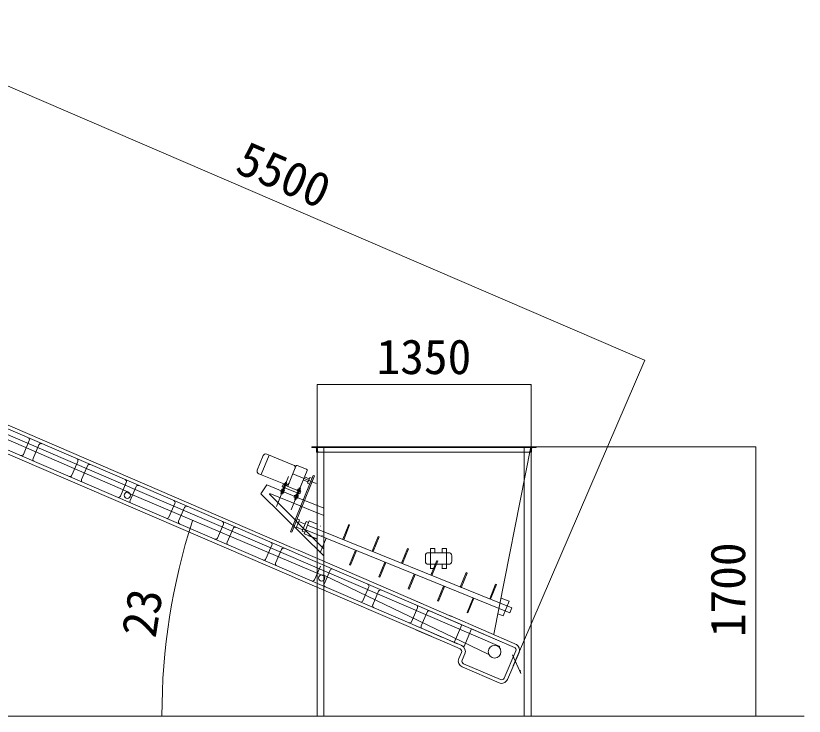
# Model space of a CAD drawing. Units: millimetres, scale not verified. Extents: x -52572 to 20616, y -26431 to 14081.
# Drawn here: x 5388 to 10362, y -5252 to -831 of the extents above; entities that cross this region are included whole.
import ezdxf
from ezdxf.enums import TextEntityAlignment as Align

# ---------------------------------------------------------------- set-up
doc = ezdxf.new("R2010")
doc.units = ezdxf.units.MM
doc.header["$LTSCALE"] = 100
doc.layers.add('F-E_0', color=7, linetype='Continuous', lineweight=18)
doc.styles.add('ＭＳ ゴシック', font='')
doc.styles.get('ＭＳ ゴシック').set_extended_font_data('MS Gothic')

# ---------------------------------------------------------------- blocks, each defined once
blk = doc.blocks.new('_OPEN')
at = {"layer": 'F-E_0'}
blk.add_line((0, 0), (-1, 0), dxfattribs=at)
blk.add_lwpolyline([(-1, 0.17), (0, 0), (-1, -0.17)], dxfattribs=at)

msp = doc.modelspace()

# ---------------------------------------------------------------- linework, layer by layer
at = {"layer": 'F-E_0'}
for p, q in [((9354.7, -3004.7), (4307.3, -831.4)), ((8526.4, -4934.7), (9357.2, -3005.2)), ((7288.4, -3551.8), (7288.4, -3159.1)), ((8635.9, -3159.6), (7290.9, -3159.6)), ((8638.4, -3585.2), (8638.4, -3159.1)), ((8637.7, -3552.3), (10056.7, -3552.3)), ((10056.2, -5249.8), (10056.2, -3554.8)), ((8638.9, -5252.3), (10056.7, -5252.3))]:
    msp.add_line(p, q, dxfattribs=at)
at = {"layer": 'F-E_0', "color": 4, "lineweight": 9}
for p, q in [((7126.6, -4186.4), (3744.8, -2728.2)), ((3629.1, -2740.5), (8442.7, -4812)), ((7126.6, -4211.1), (3748.1, -2754.3)), ((6094.2, -3835.8), (3835.7, -2853.9)), ((7126.6, -4343.2), (3783, -2901.5)), ((7126.6, -4367.9), (3790.3, -2929.3)), ((5473.3, -3512.7), (5435.9, -3599.6)), ((5534.6, -3539.1), (5497.1, -3626)), ((7255, -3552.3), (7255.1, -3556.3)), ((7255.1, -3556.3), (8638.4, -3556.3)), ((7255.1, -3556.3), (7280.4, -3556.3)), ((7280.4, -3556.3), (7268.8, -3556.3)), ((7288.4, -3556.3), (7270.4, -3556.3)), ((7284.4, -3560.3), (7284.5, -3585.7)), ((7288.4, -3552.3), (7288.4, -5252.3)), ((7288.4, -3552.3), (7294.5, -3585.7)), ((7331.7, -5252.3), (7331.7, -3552.3)), ((8637.2, -3552.3), (8404, -4734.9)), ((8595.1, -3552.3), (8595.1, -5252.3)), ((8638.4, -3556.3), (8620.4, -3556.3)), ((8638.4, -3552.3), (8632.3, -3585.7)), ((8638.4, -5252.3), (8638.4, -3552.3)), ((8642.3, -3560.3), (8642.2, -3585.7)), ((8671.7, -3556.3), (8646.3, -3556.3)), ((8646.3, -3556.3), (8658, -3556.3)), ((8671.7, -3552.3), (8671.7, -3556.3)), ((6911.6, -3699), (6948.7, -3607.6)), ((6986.1, -3604.1), (6936, -3727.6)), ((6971.3, -3598.1), (7140.5, -3666.7)), ((7284.5, -3585.7), (8642.2, -3585.7)), ((5779.4, -3644.7), (5741.9, -3731.6)), ((5840.6, -3671.1), (5803.2, -3758)), ((7155.1, -3673.2), (7103.5, -3800.5)), ((7163.8, -3669.5), (7222.5, -3693.3)), ((6921.1, -3721.6), (7090.4, -3790.3)), ((7135, -3722.6), (7283.3, -3782.7)), ((7226.1, -3702), (7174.4, -3829.6)), ((6085.5, -3776.6), (6048, -3863.6)), ((7109.6, -3739.1), (7032.6, -3929.1)), ((7090.1, -3774.9), (7085.4, -3786.6)), ((7090.1, -3774.9), (7098.7, -3778.4)), ((7098.7, -3778.4), (7091.2, -3796.9)), ((7195, -3776.9), (7124.9, -3949.7)), ((7159.2, -3991.2), (7264.4, -3731.9)), ((7271.8, -3734.9), (7181.6, -3957.2)), ((7202.1, -3761.3), (7231.1, -3773.1)), ((7210.1, -3741.6), (7239.1, -3753.3)), ((7242.6, -3744.7), (7227.6, -3781.8)), ((7242.6, -3744.7), (7256.8, -3750.5)), ((7253.3, -3759.1), (7253.4, -3759.1)), ((7264.4, -3731.9), (7271.8, -3734.9)), ((6146.7, -3803), (6109.2, -3890)), ((6971.7, -3792.6), (6933.8, -3849.5)), ((6971.7, -3792.6), (7210.1, -3890.5)), ((7067, -3819.5), (7064.5, -3825.7)), ((7067, -3819.5), (7084.3, -3826.5)), ((7077.1, -3807), (7068.3, -3828.6)), ((7074.5, -3790.2), (7069, -3803.8)), ((7069, -3803.8), (7180.2, -3848.9)), ((7074.5, -3790.2), (7185.7, -3835.3)), ((7083.7, -3790.6), (7076.9, -3807.5)), ((7085.7, -3810.5), (7076.9, -3832.2)), ((7081.3, -3784.3), (7078.3, -3791.7)), ((7081.3, -3784.3), (7098.9, -3791.4)), ((7084.3, -3826.5), (7081.7, -3832.8)), ((7085.3, -3786.8), (7082.6, -3793.4)), ((7088.8, -3803), (7084.9, -3812.6)), ((7098.6, -3791.3), (7095.6, -3798.7)), ((7167.6, -3819.8), (7163.3, -3830.4)), ((7170.7, -3824.4), (7163.5, -3842.3)), ((7167.5, -3819.2), (7185, -3826.4)), ((7176.6, -3810), (7169.1, -3828.5)), ((7176.6, -3810), (7185.2, -3813.5)), ((7185.2, -3813.5), (7177.7, -3832)), ((7185, -3826.4), (7181.6, -3834.9)), ((7227.6, -3781.8), (7241.8, -3787.5)), ((7249.2, -3790.5), (7250, -3790.8)), ((7333.4, -4367.8), (6094.4, -3841.8)), ((6933.8, -3849.5), (7331.7, -4240.4)), ((6991.1, -3847.2), (6988.4, -3849.9)), ((6988.4, -3849.9), (7331.7, -4195.7)), ((6991.1, -3847.2), (7193, -3929.1)), ((7062.5, -3830.6), (7060, -3836.8)), ((7060, -3836.8), (7077.3, -3843.8)), ((7067.5, -3830.7), (7060.5, -3847.8)), ((7060.5, -3847.8), (7069.4, -3851.4)), ((7076.5, -3833.2), (7069.5, -3850.6)), ((7078.6, -3840.5), (7077.3, -3843.8)), ((7142.1, -3870.1), (7163.7, -3878.9)), ((7147.2, -3857.6), (7145.6, -3861.6)), ((7149, -3865.7), (7146.4, -3871.9)), ((7154.1, -3865.4), (7147, -3882.9)), ((7153.5, -3854.6), (7150.4, -3862.2)), ((7153.5, -3854.6), (7170.8, -3861.6)), ((7163.6, -3842.1), (7154.8, -3863.7)), ((7163.2, -3867.9), (7155.7, -3886.4)), ((7172.2, -3845.6), (7163.4, -3867.2)), ((7169, -3865.9), (7163.7, -3879)), ((7170.8, -3861.6), (7169, -3865.9)), ((7176.9, -3834.1), (7169.1, -3853.2)), ((7185.7, -3835.3), (7180.2, -3848.9)), ((6391.6, -3908.6), (6354.1, -3995.6)), ((7147, -3882.9), (7155.7, -3886.4)), ((7221.7, -3940.8), (7178.4, -3923.2)), ((7253.4, -3908.1), (7210.1, -3890.5)), ((7253.4, -3908.1), (7331.7, -3939.8)), ((6452.8, -3935), (6415.3, -4022)), ((7181.6, -3957.2), (7128.8, -4090.6)), ((7221.7, -3940.8), (7331.7, -3985.4)), ((7159.2, -3991.2), (7121.2, -4087.6)), ((7177.3, -4013), (7157.1, -4064.1)), ((7161.9, -4006.9), (7177.3, -4013)), ((7173.2, -4023.4), (7213.4, -4039.3)), ((7220.1, -4022.8), (7195, -4084.6)), ((7239.3, -4019.8), (7206.7, -4100.2)), ((7220.1, -4022.8), (7235.5, -4029.1)), ((7239.3, -4019.8), (7288.4, -4039.8)), ((6697.7, -4040.6), (6660.2, -4127.6)), ((6758.9, -4067), (6721.4, -4154)), ((7141.7, -4057.8), (7157.1, -4064.1)), ((7198.2, -4075.1), (7158.9, -4059.5)), ((8504.3, -4598.9), (7216.8, -4076.7)), ((8516.9, -4568.1), (7229.4, -4045.8)), ((7309.8, -4053.7), (7309.3, -4053.6)), ((7488.7, -4043.1), (7451.1, -4135.8)), ((7494.3, -4045.3), (7456.7, -4138)), ((7494.3, -4045.3), (7488.7, -4043.1)), ((7121.2, -4087.6), (7128.8, -4090.6)), ((7195, -4084.6), (7210.5, -4090.9)), ((7206.7, -4100.2), (7288.4, -4133.3)), ((7289.5, -4135.7), (7234.5, -4113)), ((7320.3, -4110.7), (7319.8, -4111.8)), ((7325.9, -4112.9), (7325.4, -4114)), ((7674.5, -4117.2), (7636.9, -4209.9)), ((7680, -4119.5), (7642.4, -4212.2)), ((7680, -4119.5), (7674.5, -4117.2)), ((7003.8, -4172.6), (6966.3, -4259.6)), ((7290.4, -4135.8), (7288.2, -4134.9)), ((7345.9, -4129.1), (7308.3, -4221.7)), ((7065, -4199), (7027.5, -4286)), ((7126.6, -4186.4), (7169.9, -4205.1)), ((7126.6, -4211.1), (7169.9, -4229.8)), ((7954.6, -4543.5), (7169.9, -4205.1)), ((7531.7, -4203.2), (7494.1, -4295.9)), ((7537.2, -4205.5), (7499.6, -4298.3)), ((7859.4, -4193.4), (7821.8, -4286.1)), ((7864.9, -4195.7), (7827.3, -4288.4)), ((7864.9, -4195.7), (7859.4, -4193.4)), ((8118.6, -4220.1), (7991.9, -4220.1)), ((8005.2, -4193.5), (8005.2, -4322.9)), ((8031.9, -4193.5), (8005.2, -4193.5)), ((8031.9, -4193.5), (8031.9, -4220.1)), ((8105.2, -4193.5), (8078.6, -4193.5)), ((8078.6, -4193.5), (8078.6, -4220.1)), ((8105.2, -4320.1), (8105.2, -4193.5)), ((7961, -4570.9), (7169.9, -4229.8)), ((7971.9, -4240.1), (7971.9, -4273.5)), ((8044.7, -4268.6), (8007.1, -4361.3)), ((8050.3, -4270.9), (8012.7, -4363.5)), ((8138.6, -4240.1), (8138.6, -4273.5)), ((7309.9, -4304.6), (7272.4, -4391.6)), ((7499.6, -4298.1), (7494.1, -4295.9)), ((7716.6, -4279.4), (7679, -4372.1)), ((7722.1, -4281.7), (7684.5, -4374.5)), ((8118.6, -4293.5), (7991.9, -4293.5)), ((8031.9, -4320.1), (8003.3, -4320.1)), ((8031.9, -4293.5), (8031.9, -4320.1)), ((8078.6, -4293.5), (8078.6, -4320.1)), ((8078.6, -4293.5), (8078.6, -4322.7)), ((8105.2, -4320.1), (8078.6, -4320.1)), ((7126.6, -4343.2), (7169.9, -4361.9)), ((7126.6, -4367.9), (7169.9, -4386.6)), ((7994.9, -4717.7), (7169.9, -4361.9)), ((8367.8, -4861.5), (7330.5, -4361.1)), ((7371.1, -4331), (7333.6, -4418)), ((7684.6, -4374.3), (7679, -4372.1)), ((7901.9, -4354.6), (7864.4, -4447)), ((7907.5, -4356.8), (7869.8, -4449.7)), ((8037.5, -4373.6), (8037, -4375.6)), ((8229.1, -4346), (8191.6, -4438.7)), ((8234.7, -4348.3), (8197.1, -4440.9)), ((8234.7, -4348.3), (8229.1, -4346)), ((8012.2, -4749.8), (7169.9, -4386.6)), ((8419.8, -4420.9), (8382.2, -4513.6)), ((8419.8, -4420.9), (8414.2, -4418.7)), ((7615.9, -4436.6), (7578.5, -4523.6)), ((7677.2, -4463), (7639.7, -4550)), ((7869.9, -4449.5), (7864.3, -4447.3)), ((8086.4, -4432), (8048.8, -4524.6)), ((8091.9, -4434.2), (8054.2, -4527.1)), ((8137.3, -4622.3), (7880.4, -4511.5)), ((8054.3, -4526.9), (8048.8, -4524.6)), ((8272.6, -4504.9), (8235, -4597.6)), ((8277, -4506.9), (8239.3, -4599.8)), ((8449.1, -4506.1), (8501.2, -4525.6)), ((8501.2, -4525.6), (8463.4, -4618.6)), ((7640.8, -4547.3), (7642.2, -4544)), ((7922, -4568.6), (7884.5, -4655.5)), ((7922, -4568.6), (7884.5, -4655.6)), ((7906.6, -4547.4), (7919.5, -4553)), ((7915.1, -4551.1), (7915, -4551.1)), ((8075.7, -4620.4), (7950.6, -4566.4)), ((8516.4, -4567.9), (8503.8, -4598.7)), ((7983.2, -4595), (7945.7, -4681.9)), ((7983.2, -4595), (7945.8, -4681.9)), ((8075.7, -4620.4), (8000.7, -4588)), ((8533.3, -4817.7), (8057.5, -4612.5)), ((8551.7, -4801), (8125.7, -4617.2)), ((8239.4, -4599.6), (8233.8, -4597.3)), ((8240.6, -4599.9), (8235, -4597.6)), ((8429.6, -4605.1), (8463.4, -4618.6)), ((8221.1, -4683.1), (8098.8, -4630.3)), ((8202.7, -4675.2), (8154.7, -4786.6)), ((7911, -4681.5), (7955, -4700.5)), ((7911.8, -4706.5), (7941.9, -4719.5)), ((8081, -4779.5), (7930, -4714.4)), ((8080.2, -4754.4), (7952.7, -4699.5)), ((8118.8, -4771.1), (7952.7, -4699.5)), ((8264, -4701.6), (8214.4, -4816.6)), ((8533.3, -4817.7), (8264, -4701.6)), ((8173.1, -4794.5), (8103.2, -4764.4)), ((8215.9, -4813), (8103.2, -4764.4)), ((8191, -4826.9), (8075.9, -4777.3)), ((8215.9, -4813), (8200, -4806.1)), ((8200.1, -4849.7), (8183.2, -4888.9)), ((8220.9, -4858.7), (8204, -4897.9)), ((8542.4, -4840.5), (8468.5, -5011.9)), ((8563.2, -4849.5), (8489.3, -5020.9)), ((8573.9, -4982.4), (8522.5, -4864.1)), ((8560.9, -4849.6), (8561.1, -4854.4)), ((8445.7, -5021), (8213.1, -4920.6)), ((8204.1, -4941.5), (8436.7, -5041.8)), ((8513, -4965.8), (8513, -4965.8)), ((8571.3, -4978), (8570.7, -4961)), ((-13238, -5252.3), (10362, -5252.3))]:
    msp.add_line(p, q, dxfattribs=at)
for points in [[(7255, -3552.3), (8671.7, -3552.3), (7255, -3552.3)], [(8420.9, -4421.2), (8415.4, -4419), (8377.8, -4511.6)]]:
    msp.add_lwpolyline(points, dxfattribs=at)
for centre, radius in [((6091.6, -3857.6), 20), ((7317.6, -4379.5), 20), ((8408.5, -4845.5), 40)]:
    msp.add_circle(centre, radius, dxfattribs=at)
for centre, radius, start, end in [((5461.1, -3507.4), 13.3, 336.67, 66.67), ((5546.8, -3544.3), 13.3, 66.67, 156.67), ((7280.4, -3560.3), 4, 0.26, 90), ((8646.3, -3560.3), 4, 90, 179.74), ((5423.6, -3594.3), 13.3, 246.67, 336.67), ((5509.3, -3631.3), 13.3, 156.67, 246.67), ((5767.2, -3639.4), 13.3, 336.67, 66.67), ((6964.8, -3614.1), 17.3, 67.9214, 157.9214), ((5852.9, -3676.3), 13.3, 66.67, 156.67), ((7134, -3682.8), 17.3, 337.9214, 67.9214), ((7161.3, -3675.7), 6.67, 67.9214, 157.9214), ((6927.7, -3705.6), 17.3, 157.9214, 247.9214), ((7220, -3699.5), 6.67, 337.9214, 67.9214), ((5729.7, -3726.3), 13.3, 246.67, 336.67), ((5815.4, -3763.3), 13.3, 156.67, 246.67), ((6073.3, -3771.4), 13.3, 336.67, 66.67), ((6159, -3808.3), 13.3, 66.67, 156.67), ((7096.9, -3774.2), 17.3, 247.9214, 337.9214), ((6035.8, -3858.3), 13.3, 246.67, 336.67), ((6121.5, -3895.3), 13.3, 156.67, 246.67), ((6379.4, -3903.4), 13.3, 336.67, 66.67), ((6465.1, -3940.3), 13.3, 66.67, 156.67), ((6341.9, -3990.3), 13.3, 246.67, 336.67), ((6427.6, -4027.3), 13.3, 156.67, 246.67), ((6685.4, -4035.4), 13.3, 336.67, 66.67), ((6771.1, -4072.3), 13.3, 66.67, 156.67), ((6648, -4122.3), 13.3, 246.67, 336.67), ((6733.7, -4159.2), 13.3, 156.67, 246.67), ((6991.5, -4167.4), 13.3, 336.67, 66.67), ((7077.2, -4204.3), 13.3, 66.67, 156.67), ((7991.9, -4240.1), 20, 90, 180), ((8118.6, -4240.1), 20, 0, 90), ((6954, -4254.3), 13.3, 246.67, 336.67), ((7991.9, -4273.5), 20, 180, 270), ((8118.6, -4273.5), 20, 270, 0), ((7039.7, -4291.2), 13.3, 156.67, 246.67), ((7383.3, -4336.3), 13.3, 66.67, 156.67), ((7260.1, -4386.3), 13.3, 246.67, 336.67), ((7345.8, -4423.2), 13.3, 156.67, 246.67), ((7603.7, -4431.3), 13.3, 336.67, 66.67), ((7689.4, -4468.3), 13.3, 66.67, 156.67), ((7566.2, -4518.3), 13.3, 246.67, 336.67), ((7651.9, -4555.2), 13.3, 156.67, 246.67), ((7909.7, -4563.3), 13.3, 336.67, 66.67), ((7909.8, -4563.3), 13.3, 336.67, 66.67), ((7995.5, -4600.3), 13.3, 66.67, 156.67), ((7995.5, -4600.3), 13.3, 66.67, 156.67), ((7872.3, -4650.3), 13.3, 246.67, 336.67), ((7872.3, -4650.3), 13.3, 246.67, 336.67), ((7958, -4687.2), 13.3, 156.67, 246.67), ((7958, -4687.2), 13.3, 156.67, 246.67), ((8184.2, -4842.8), 40, 336.67, 66.67), ((8526.5, -4833.6), 17.3, 336.67, 66.67), ((8526.5, -4833.6), 40, 336.67, 58.35), ((8184.2, -4842.8), 17.3, 336.67, 66.67), ((8219.9, -4904.7), 40, 156.67, 246.67), ((8219.9, -4904.7), 17.3, 156.67, 246.67), ((8452.5, -5005), 40, 246.67, 336.67), ((8452.5, -5005), 17.3, 246.67, 336.67)]:
    msp.add_arc(centre, radius, start, end, dxfattribs=at)
at = {"layer": 'F-E_0'}
msp.add_arc((10362, -5252.3), 4052.2, 162.2667, 179.9647, dxfattribs=at)

# ---------------------------------------------------------------- block references
at = {"layer": 'F-E_0', "xscale": 2.5, "yscale": 2.5}
for p, rotation in [((9357, -3005.7), 336.70474), ((7288.4, -3159.6), 180), ((10056.2, -3552.3), 90), ((6503.2, -4015.7), 72.24904), ((6309.9, -5252.3), 269.98233), ((10056.2, -5252.3), 270)]:
    msp.add_blockref('_OPEN', p, dxfattribs=dict(at, rotation=rotation))
msp.add_blockref('_OPEN', (8638.4, -3159.6), dxfattribs=at)

# ---------------------------------------------------------------- texts
at = {"layer": 'F-E_0', "style": 'ＭＳ ゴシック'}
for s, rotation, p in [('5500', 336.705, (6735.6, -1876.4)), ('1700', 90, (10055.7, -4753.7)), ('23', 81.116, (6334.8, -4774.7))]:
    msp.add_text(s, height=219.9, rotation=rotation, dxfattribs=at).set_placement(p, align=Align.BOTTOM_LEFT)
msp.add_text('1350', height=219.9, dxfattribs=at).set_placement((7663.4, -3159.1), align=Align.BOTTOM_LEFT)

doc.saveas('drawing.dxf')
